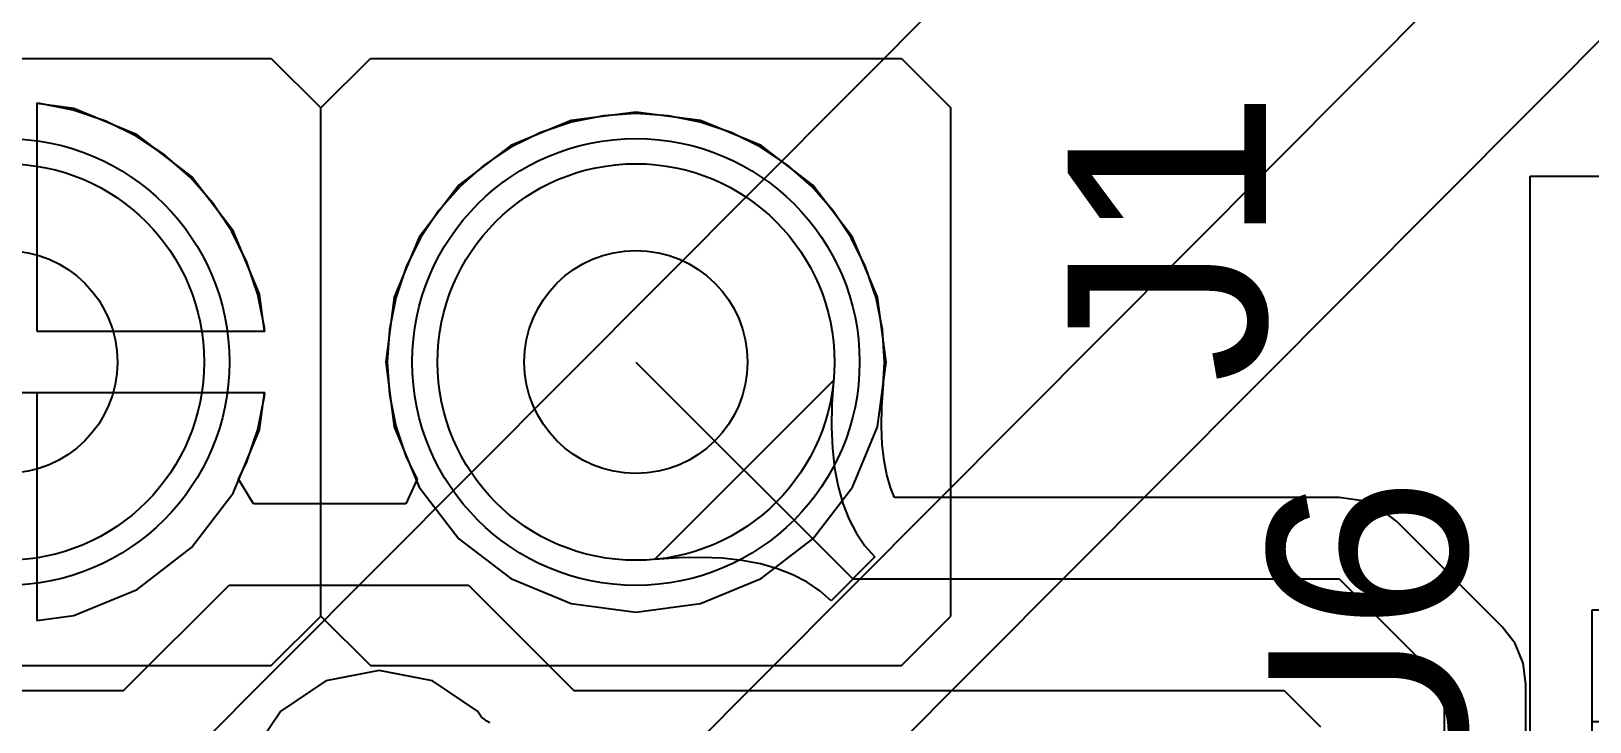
# Model space of a CAD drawing. Header units: millimetres. Extents: x 43 to 5455, y 55 to 5455.
# Drawn here: x 93.4 to 99.69, y 71.35 to 74.13 of the extents above; entities that cross this region are included whole.
import ezdxf

# ---------------------------------------------------------------- set-up
doc = ezdxf.new("R2010")
doc.units = ezdxf.units.MM
for name, color, linetype in [('BottomLayer', 5, 'Continuous'), ('BottomSolder', 6, 'Continuous'), ('Mechanical14', 56, 'Continuous'), ('Mechanical15', 56, 'Continuous'), ('MultiLayer', 9, 'Continuous'), ('PadHoleLayer', 156, 'Continuous'), ('TopLayer', 1, 'Continuous'), ('TopOverlay', 2, 'Continuous'), ('TopPaste', 8, 'Continuous'), ('TopSolder', 216, 'Continuous')]:
    doc.layers.add(name, color=color, linetype=linetype)
doc.styles.add('Arial', font='arial.ttf', dxfattribs={"height": 0.2})

# ---------------------------------------------------------------- blocks, each defined once
blk = doc.blocks.new('PQFN50P300X300X100_HS_9N_5')
at = {"layer": 'TopSolder'}
for p in [(-0.4528, 1.2508), (-1.2778, 1.2508), (-1.2778, -0.7472)]:
    blk.add_line(p, (-5396.0085, 5371.1085), dxfattribs=at)
blk = doc.blocks.new('3M_2304_6111_TG_18')
at = {"layer": 'BottomLayer'}
for centre in [(5.08, 0), (7.62, 0)]:
    blk.add_circle(centre, 0.8, dxfattribs=at)
at = {"layer": 'BottomSolder'}
for centre in [(5.08, 0), (7.62, 0)]:
    blk.add_circle(centre, 0.9016, dxfattribs=at)
at = {"layer": 'Mechanical14'}
for p, q in [((4.01, 1.225), (6.15, 1.225)), ((6.15, 1.225), (6.35, 1.025)), ((6.35, 1.025), (6.55, 1.225)), ((6.55, 1.225), (8.69, 1.225)), ((8.69, 1.225), (8.89, 1.025)), ((6.35, -1.025), (6.35, 1.025)), ((8.89, -1.025), (8.89, 1.025)), ((6.15, -1.225), (6.35, -1.025)), ((6.35, -1.025), (6.55, -1.225)), ((8.69, -1.225), (8.89, -1.025)), ((4.01, -1.225), (6.15, -1.225)), ((6.55, -1.225), (8.69, -1.225))]:
    blk.add_line(p, q, dxfattribs=at)
at = {"layer": 'MultiLayer'}
for centre in [(5.08, 0), (7.62, 0)]:
    blk.add_circle(centre, 0.8, dxfattribs=at)
at = {"layer": 'PadHoleLayer'}
for centre in [(5.08, 0), (7.62, 0)]:
    blk.add_circle(centre, 0.45, dxfattribs=at)
at = {"layer": 'TopLayer'}
for centre in [(5.08, 0), (7.62, 0)]:
    blk.add_circle(centre, 0.8, dxfattribs=at)
at = {"layer": 'TopOverlay'}
for p, q in [((4.01, 1.225), (6.15, 1.225)), ((6.15, 1.225), (6.35, 1.025)), ((6.35, 1.025), (6.55, 1.225)), ((6.55, 1.225), (8.69, 1.225)), ((8.69, 1.225), (8.89, 1.025)), ((6.35, -1.025), (6.35, 1.025)), ((8.89, -1.025), (8.89, 1.025)), ((6.15, -1.225), (6.35, -1.025)), ((6.35, -1.025), (6.55, -1.225)), ((8.69, -1.225), (8.89, -1.025)), ((4.01, -1.225), (6.15, -1.225)), ((6.55, -1.225), (8.69, -1.225))]:
    blk.add_line(p, q, dxfattribs=at)
at = {"layer": 'TopSolder'}
for centre in [(5.08, 0), (7.62, 0)]:
    blk.add_circle(centre, 0.9016, dxfattribs=at)
blk = doc.blocks.new('SOIC127P600X175_8N_31')
at = {"layer": 'Mechanical14'}
for p, q in [((-2, -2.5), (-2, 2.5)), ((2, 2.5), (-2, 2.5)), ((2, -2.5), (2, 2.5)), ((2, -2.5), (-2, -2.5))]:
    blk.add_line(p, q, dxfattribs=at)
blk.add_circle((-0.825, 1.75), 0.5, dxfattribs=at)
at = {"layer": 'Mechanical15'}
for p, q in [((3.75, 2.75), (-3.75, 2.75)), ((-3.75, -2.75), (-3.75, 2.75)), ((3.75, -2.75), (3.75, 2.75)), ((0, -0.5), (0, 0.5)), ((0.5, 0), (-0.5, 0)), ((3.75, -2.75), (-3.75, -2.75))]:
    blk.add_line(p, q, dxfattribs=at)
at = {"layer": 'TopLayer'}
for p, q in [((-2.075, 2.205), (-3.325, 2.205)), ((3.325, 2.205), (2.075, 2.205)), ((-3.475, 2.055), (-3.475, 1.755)), ((-1.925, 1.755), (-1.925, 2.055)), ((1.925, 2.055), (1.925, 1.755)), ((3.475, 1.755), (3.475, 2.055)), ((-3.325, 1.605), (-2.075, 1.605)), ((2.075, 1.605), (3.325, 1.605)), ((-2.075, 0.935), (-3.325, 0.935)), ((3.325, 0.935), (2.075, 0.935)), ((-3.475, 0.785), (-3.475, 0.485)), ((-1.925, 0.485), (-1.925, 0.785)), ((1.925, 0.785), (1.925, 0.485)), ((3.475, 0.485), (3.475, 0.785)), ((-3.325, 0.335), (-2.075, 0.335)), ((2.075, 0.335), (3.325, 0.335)), ((-2.075, -0.335), (-3.325, -0.335)), ((3.325, -0.335), (2.075, -0.335)), ((-3.475, -0.485), (-3.475, -0.785)), ((-1.925, -0.785), (-1.925, -0.485)), ((1.925, -0.485), (1.925, -0.785)), ((3.475, -0.785), (3.475, -0.485)), ((-3.325, -0.935), (-2.075, -0.935)), ((2.075, -0.935), (3.325, -0.935)), ((-2.075, -1.605), (-3.325, -1.605)), ((3.325, -1.605), (2.075, -1.605)), ((-3.475, -1.755), (-3.475, -2.055)), ((-1.925, -2.055), (-1.925, -1.755)), ((1.925, -1.755), (1.925, -2.055)), ((3.475, -2.055), (3.475, -1.755)), ((-3.325, -2.205), (-2.075, -2.205)), ((2.075, -2.205), (3.325, -2.205))]:
    blk.add_line(p, q, dxfattribs=at)
for centre, start, end in [((-3.325, 2.055), 90, 180), ((-2.075, 2.055), 0, 90), ((2.075, 2.055), 90, 180), ((3.325, 2.055), 0, 90), ((-3.325, 1.755), 180, 270), ((-2.075, 1.755), 270, 0), ((2.075, 1.755), 180, 270), ((3.325, 1.755), 270, 0), ((-3.325, 0.785), 90, 180), ((-2.075, 0.785), 0, 90), ((2.075, 0.785), 90, 180), ((3.325, 0.785), 0, 90), ((-3.325, 0.485), 180, 270), ((-2.075, 0.485), 270, 0), ((2.075, 0.485), 180, 270), ((3.325, 0.485), 270, 0), ((-3.325, -0.485), 90, 180), ((-2.075, -0.485), 0, 90), ((2.075, -0.485), 90, 180), ((3.325, -0.485), 0, 90), ((-3.325, -0.785), 180, 270), ((-2.075, -0.785), 270, 0), ((2.075, -0.785), 180, 270), ((3.325, -0.785), 270, 0), ((-3.325, -1.755), 90, 180), ((-2.075, -1.755), 0, 90), ((2.075, -1.755), 90, 180), ((3.325, -1.755), 0, 90), ((-3.325, -2.055), 180, 270), ((-2.075, -2.055), 270, 0), ((2.075, -2.055), 180, 270), ((3.325, -2.055), 270, 0)]:
    blk.add_arc(centre, 0.15, start, end, dxfattribs=at)
at = {"layer": 'TopOverlay'}
for p, q in [((1.55, 2.5), (-1.55, 2.5)), ((-1.55, -2.5), (-1.55, 2.5)), ((1.55, -2.5), (1.55, 2.5)), ((1.55, -2.5), (-1.55, -2.5))]:
    blk.add_line(p, q, dxfattribs=at)
for centre, radius in [((-2.4, 2.755), 0.125), ((-0.55, 1.5), 0.3)]:
    blk.add_circle(centre, radius, dxfattribs=at)
at = {"layer": 'TopPaste'}
for p, q in [((-2.075, 2.205), (-3.325, 2.205)), ((3.325, 2.205), (2.075, 2.205)), ((-3.475, 2.055), (-3.475, 1.755)), ((-1.925, 1.755), (-1.925, 2.055)), ((1.925, 2.055), (1.925, 1.755)), ((3.475, 1.755), (3.475, 2.055)), ((-3.325, 1.605), (-2.075, 1.605)), ((2.075, 1.605), (3.325, 1.605)), ((-2.075, 0.935), (-3.325, 0.935)), ((3.325, 0.935), (2.075, 0.935)), ((-3.475, 0.785), (-3.475, 0.485)), ((-1.925, 0.485), (-1.925, 0.785)), ((1.925, 0.785), (1.925, 0.485)), ((3.475, 0.485), (3.475, 0.785)), ((-3.325, 0.335), (-2.075, 0.335)), ((2.075, 0.335), (3.325, 0.335)), ((-2.075, -0.335), (-3.325, -0.335)), ((3.325, -0.335), (2.075, -0.335)), ((-3.475, -0.485), (-3.475, -0.785)), ((-1.925, -0.785), (-1.925, -0.485)), ((1.925, -0.485), (1.925, -0.785)), ((3.475, -0.785), (3.475, -0.485)), ((-3.325, -0.935), (-2.075, -0.935)), ((2.075, -0.935), (3.325, -0.935)), ((-2.075, -1.605), (-3.325, -1.605)), ((3.325, -1.605), (2.075, -1.605)), ((-3.475, -1.755), (-3.475, -2.055)), ((-1.925, -2.055), (-1.925, -1.755)), ((1.925, -1.755), (1.925, -2.055)), ((3.475, -2.055), (3.475, -1.755)), ((-3.325, -2.205), (-2.075, -2.205)), ((2.075, -2.205), (3.325, -2.205))]:
    blk.add_line(p, q, dxfattribs=at)
for centre, start, end in [((-3.325, 2.055), 90, 180), ((-2.075, 2.055), 0, 90), ((2.075, 2.055), 90, 180), ((3.325, 2.055), 0, 90), ((-3.325, 1.755), 180, 270), ((-2.075, 1.755), 270, 0), ((2.075, 1.755), 180, 270), ((3.325, 1.755), 270, 0), ((-3.325, 0.785), 90, 180), ((-2.075, 0.785), 0, 90), ((2.075, 0.785), 90, 180), ((3.325, 0.785), 0, 90), ((-3.325, 0.485), 180, 270), ((-2.075, 0.485), 270, 0), ((2.075, 0.485), 180, 270), ((3.325, 0.485), 270, 0), ((-3.325, -0.485), 90, 180), ((-2.075, -0.485), 0, 90), ((2.075, -0.485), 90, 180), ((3.325, -0.485), 0, 90), ((-3.325, -0.785), 180, 270), ((-2.075, -0.785), 270, 0), ((2.075, -0.785), 180, 270), ((3.325, -0.785), 270, 0), ((-3.325, -1.755), 90, 180), ((-2.075, -1.755), 0, 90), ((2.075, -1.755), 90, 180), ((3.325, -1.755), 0, 90), ((-3.325, -2.055), 180, 270), ((-2.075, -2.055), 270, 0), ((2.075, -2.055), 180, 270), ((3.325, -2.055), 270, 0)]:
    blk.add_arc(centre, 0.15, start, end, dxfattribs=at)
at = {"layer": 'TopSolder'}
for p, q in [((-2.075, 2.3066), (-3.325, 2.3066)), ((3.325, 2.3066), (2.075, 2.3066)), ((-3.5766, 2.055), (-3.5766, 1.755)), ((-1.8234, 1.755), (-1.8234, 2.055)), ((1.8234, 2.055), (1.8234, 1.755)), ((3.5766, 1.755), (3.5766, 2.055)), ((-3.325, 1.5034), (-2.075, 1.5034)), ((2.075, 1.5034), (3.325, 1.5034)), ((-2.075, 1.0366), (-3.325, 1.0366)), ((3.325, 1.0366), (2.075, 1.0366)), ((-3.5766, 0.785), (-3.5766, 0.485)), ((-1.8234, 0.485), (-1.8234, 0.785)), ((1.8234, 0.785), (1.8234, 0.485)), ((3.5766, 0.485), (3.5766, 0.785)), ((-3.325, 0.2334), (-2.075, 0.2334)), ((2.075, 0.2334), (3.325, 0.2334)), ((-2.075, -0.2334), (-3.325, -0.2334)), ((3.325, -0.2334), (2.075, -0.2334)), ((-3.5766, -0.485), (-3.5766, -0.785)), ((-1.8234, -0.785), (-1.8234, -0.485)), ((1.8234, -0.485), (1.8234, -0.785)), ((3.5766, -0.785), (3.5766, -0.485)), ((-3.325, -1.0366), (-2.075, -1.0366)), ((2.075, -1.0366), (3.325, -1.0366)), ((-2.075, -1.5034), (-3.325, -1.5034)), ((3.325, -1.5034), (2.075, -1.5034)), ((-3.5766, -1.755), (-3.5766, -2.055)), ((-1.8234, -2.055), (-1.8234, -1.755)), ((1.8234, -1.755), (1.8234, -2.055)), ((3.5766, -2.055), (3.5766, -1.755)), ((-3.325, -2.3066), (-2.075, -2.3066)), ((2.075, -2.3066), (3.325, -2.3066))]:
    blk.add_line(p, q, dxfattribs=at)
for centre, start, end in [((-3.325, 2.055), 90, 180), ((-2.075, 2.055), 0, 90), ((2.075, 2.055), 90, 180), ((3.325, 2.055), 0, 90), ((-3.325, 1.755), 180, 270), ((-2.075, 1.755), 270, 0), ((2.075, 1.755), 180, 270), ((3.325, 1.755), 270, 0), ((-3.325, 0.785), 90, 180), ((-2.075, 0.785), 0, 90), ((2.075, 0.785), 90, 180), ((3.325, 0.785), 0, 90), ((-3.325, 0.485), 180, 270), ((-2.075, 0.485), 270, 0), ((2.075, 0.485), 180, 270), ((3.325, 0.485), 270, 0), ((-3.325, -0.485), 90, 180), ((-2.075, -0.485), 0, 90), ((2.075, -0.485), 90, 180), ((3.325, -0.485), 0, 90), ((-3.325, -0.785), 180, 270), ((-2.075, -0.785), 270, 0), ((2.075, -0.785), 180, 270), ((3.325, -0.785), 270, 0), ((-3.325, -1.755), 90, 180), ((-2.075, -1.755), 0, 90), ((2.075, -1.755), 90, 180), ((3.325, -1.755), 0, 90), ((-3.325, -2.055), 180, 270), ((-2.075, -2.055), 270, 0), ((2.075, -2.055), 180, 270), ((3.325, -2.055), 270, 0)]:
    blk.add_arc(centre, 0.2516, start, end, dxfattribs=at)

msp = doc.modelspace()

# ---------------------------------------------------------------- linework, layer by layer
at = {"layer": 'BottomLayer'}
for p, q in [((93.5741, 73.823), (93.425, 73.8426)), ((93.425, 73.8426), (93.425, 72.925)), ((93.8295, 73.7172), (93.5741, 73.823)), ((95.5789, 73.7743), (95.3357, 73.6735)), ((95.84, 73.8086), (95.5789, 73.7743)), ((96.101, 73.7743), (95.84, 73.8086)), ((96.3443, 73.6735), (96.101, 73.7743)), ((94.0489, 73.5489), (93.8295, 73.7172)), ((95.3357, 73.6735), (95.1268, 73.5132)), ((96.5532, 73.5132), (96.3443, 73.6735)), ((94.2172, 73.3295), (94.0489, 73.5489)), ((95.1268, 73.5132), (94.9665, 73.3043)), ((96.7135, 73.3043), (96.5532, 73.5132)), ((94.323, 73.0741), (94.2172, 73.3295)), ((94.9665, 73.3043), (94.8657, 73.0611)), ((96.8143, 73.0611), (96.7135, 73.3043)), ((94.3426, 72.925), (94.323, 73.0741)), ((94.8657, 73.0611), (94.8314, 72.8)), ((96.8486, 72.8), (96.8143, 73.0611)), ((93.425, 72.925), (94.3426, 72.925)), ((94.8314, 72.8), (94.8657, 72.5389)), ((96.8143, 72.5389), (96.8486, 72.8)), ((94.3426, 72.675), (93.425, 72.675)), ((93.425, 72.675), (93.425, 71.7574)), ((94.323, 72.5259), (94.3426, 72.675)), ((94.2172, 72.2705), (94.323, 72.5259)), ((94.8657, 72.5389), (94.9665, 72.2957)), ((96.7135, 72.2957), (96.8143, 72.5389)), ((94.0489, 72.0511), (94.2172, 72.2705)), ((94.9665, 72.2957), (95.1268, 72.0868)), ((96.5532, 72.0868), (96.7135, 72.2957)), ((95.1268, 72.0868), (95.3357, 71.9265)), ((96.3443, 71.9265), (96.5532, 72.0868)), ((93.8295, 71.8828), (94.0489, 72.0511)), ((93.5741, 71.777), (93.8295, 71.8828)), ((95.3357, 71.9265), (95.5789, 71.8257)), ((96.101, 71.8257), (96.3443, 71.9265)), ((95.5789, 71.8257), (95.84, 71.7914)), ((95.84, 71.7914), (96.101, 71.8257)), ((93.425, 71.7574), (93.5741, 71.777)), ((94.5904, 71.5131), (94.4085, 71.3915)), ((94.805, 71.5558), (94.5904, 71.5131)), ((95.0196, 71.5131), (94.805, 71.5558)), ((95.2015, 71.3915), (95.0196, 71.5131)), ((94.4085, 71.3915), (94.2869, 71.2096)), ((95.2178, 71.3671), (95.2015, 71.3915)), ((95.2265, 71.3601), (95.2178, 71.3671)), ((95.239, 71.3514), (95.2265, 71.3601)), ((95.2515, 71.3443), (95.239, 71.3514))]:
    msp.add_line(p, q, dxfattribs=at)
at = {"layer": 'TopLayer'}
for p, q in [((93.4373, 73.8432), (93.425, 73.8441)), ((93.425, 73.8441), (93.425, 72.925)), ((93.5723, 73.8164), (93.4373, 73.8432)), ((93.7027, 73.7722), (93.5723, 73.8164)), ((93.8261, 73.7113), (93.7027, 73.7722)), ((95.5806, 73.768), (95.4565, 73.7259)), ((95.7092, 73.7936), (95.5806, 73.768)), ((95.84, 73.8021), (95.7092, 73.7936)), ((95.9708, 73.7936), (95.84, 73.8021)), ((96.0994, 73.768), (95.9708, 73.7936)), ((96.2235, 73.7259), (96.0994, 73.768)), ((93.9406, 73.6348), (93.8261, 73.7113)), ((95.4565, 73.7259), (95.3389, 73.6679)), ((96.3411, 73.6679), (96.2235, 73.7259)), ((94.0441, 73.5441), (93.9406, 73.6348)), ((95.3389, 73.6679), (95.2299, 73.5951)), ((96.4501, 73.5951), (96.3411, 73.6679)), ((95.2299, 73.5951), (95.1314, 73.5086)), ((96.5486, 73.5086), (96.4501, 73.5951)), ((94.1348, 73.4406), (94.0441, 73.5441)), ((95.1314, 73.5086), (95.0449, 73.4101)), ((96.6351, 73.4101), (96.5486, 73.5086)), ((94.2113, 73.3261), (94.1348, 73.4406)), ((95.0449, 73.4101), (94.9721, 73.3011)), ((96.7079, 73.3011), (96.6351, 73.4101)), ((94.2722, 73.2027), (94.2113, 73.3261)), ((94.9721, 73.3011), (94.9141, 73.1835)), ((96.7659, 73.1835), (96.7079, 73.3011)), ((94.3164, 73.0723), (94.2722, 73.2027)), ((94.9141, 73.1835), (94.872, 73.0594)), ((96.808, 73.0594), (96.7659, 73.1835)), ((94.3432, 72.9373), (94.3164, 73.0723)), ((94.872, 73.0594), (94.8464, 72.9308)), ((96.8336, 72.9308), (96.808, 73.0594)), ((93.425, 72.925), (94.3441, 72.925)), ((94.3441, 72.925), (94.3432, 72.9373)), ((94.8464, 72.9308), (94.8379, 72.8)), ((96.8421, 72.8), (96.8336, 72.9308)), ((94.8379, 72.8), (94.8464, 72.6692)), ((95.84, 72.8), (96.715, 71.925)), ((96.8376, 72.7302), (96.8421, 72.8)), ((95.9148, 72.0035), (96.6365, 72.7252)), ((96.6365, 72.7252), (96.6298, 72.6284)), ((96.8314, 72.6197), (96.8377, 72.7112)), ((96.8373, 72.7183), (96.8382, 72.7252)), ((96.8377, 72.7112), (96.8373, 72.7183)), ((96.8382, 72.7252), (96.8376, 72.7302)), ((94.3441, 72.675), (93.3, 72.675)), ((94.3164, 72.5277), (94.3432, 72.6627)), ((94.3432, 72.6627), (94.3441, 72.675)), ((94.8464, 72.6692), (94.872, 72.5406)), ((96.6298, 72.6284), (96.6282, 72.5373)), ((96.83, 72.54), (96.8314, 72.6197)), ((94.2722, 72.3973), (94.3164, 72.5277)), ((94.872, 72.5406), (94.9141, 72.4165)), ((96.6282, 72.5373), (96.6319, 72.4519)), ((96.8331, 72.4674), (96.83, 72.54)), ((96.6319, 72.4519), (96.6408, 72.3722)), ((96.8404, 72.4023), (96.8331, 72.4674)), ((94.2379, 72.3278), (94.2722, 72.3973)), ((94.9141, 72.4165), (94.9579, 72.3278)), ((96.8514, 72.3445), (96.8404, 72.4023)), ((94.2989, 72.2278), (94.2379, 72.3278)), ((94.9579, 72.3278), (94.9131, 72.2278)), ((96.6408, 72.3722), (96.6548, 72.2982)), ((96.8656, 72.2941), (96.8514, 72.3445)), ((96.6548, 72.2982), (96.6741, 72.2298)), ((96.8818, 72.2528), (96.8656, 72.2941)), ((98.675, 72.2528), (96.8818, 72.2528)), ((98.7598, 72.2416), (98.675, 72.2528)), ((94.9131, 72.2278), (94.2989, 72.2278)), ((96.6741, 72.2298), (96.6986, 72.1672)), ((98.8389, 72.2089), (98.7598, 72.2416)), ((98.9068, 72.1568), (98.8389, 72.2089)), ((96.6986, 72.1672), (96.7283, 72.1102)), ((99.3318, 71.7318), (98.9068, 72.1568)), ((96.7283, 72.1102), (96.7633, 72.059)), ((96.0116, 72.0102), (95.9148, 72.0035)), ((96.1027, 72.0118), (96.0116, 72.0102)), ((96.1881, 72.0081), (96.1027, 72.0118)), ((96.2678, 71.9992), (96.1881, 72.0081)), ((96.8034, 72.0134), (96.6266, 71.8366)), ((96.7633, 72.059), (96.8034, 72.0134)), ((96.3418, 71.9852), (96.2678, 71.9992)), ((96.4102, 71.9659), (96.3418, 71.9852)), ((96.4728, 71.9414), (96.4102, 71.9659)), ((96.5298, 71.9117), (96.4728, 71.9414)), ((93.775, 71.475), (94.2, 71.9)), ((94.2, 71.9), (95.165, 71.9)), ((95.165, 71.9), (95.59, 71.475)), ((95.165, 71.9), (95.165, 71.9)), ((96.581, 71.8767), (96.5298, 71.9117)), ((96.6266, 71.8366), (96.581, 71.8767)), ((96.715, 71.925), (98.675, 71.925)), ((98.675, 71.925), (99.1, 71.5)), ((99.3839, 71.6639), (99.3318, 71.7318)), ((99.4166, 71.5848), (99.3839, 71.6639)), ((99.4278, 71.5), (99.4166, 71.5848)), ((99.1, 66.2714), (99.1, 71.5)), ((99.4278, 68.322), (99.4278, 71.5)), ((93.0614, 71.475), (93.775, 71.475)), ((95.59, 71.475), (98.4536, 71.475)), ((98.4536, 71.475), (98.6, 71.3285))]:
    msp.add_line(p, q, dxfattribs=at)

# ---------------------------------------------------------------- block references
at = {"rotation": 270}
for name, p in [('PQFN50P300X300X100_HS_9N_5', (83.5, 58.6)), ('SOIC127P600X175_8N_31', (102.195, 69.8))]:
    msp.add_blockref(name, p, dxfattribs=at)
msp.add_blockref('3M_2304_6111_TG_18', (88.22, 72.8))

# ---------------------------------------------------------------- texts
at = {"layer": 'TopOverlay', "style": 'Arial'}
for s, p in [('J1', (98.3799, 72.7153)), ('U6', (99.1886, 70.9085))]:
    msp.add_text(s, height=0.8, rotation=90, dxfattribs=at).set_placement(p)

doc.saveas('drawing.dxf')
